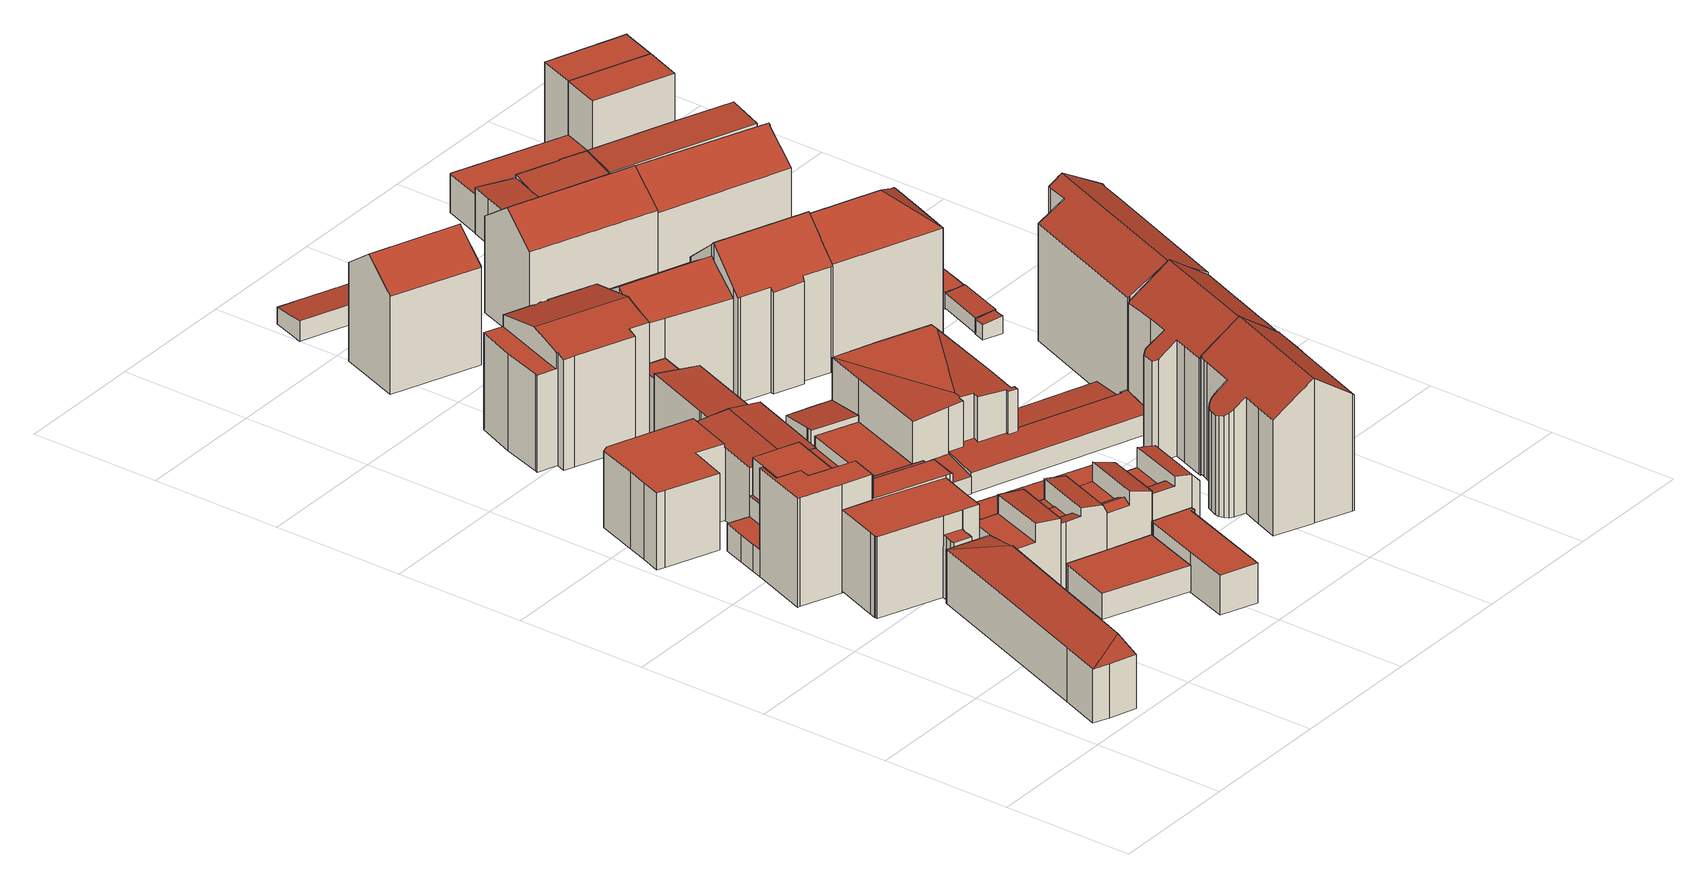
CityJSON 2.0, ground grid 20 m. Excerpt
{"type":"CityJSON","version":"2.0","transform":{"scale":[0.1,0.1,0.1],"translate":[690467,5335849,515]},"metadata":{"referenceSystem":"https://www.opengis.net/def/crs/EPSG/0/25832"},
"CityObjects":{
"building1":{"type":"Building","attributes":{"Gemeindeschluessel":"09162000","HoeheDach":"525.556","HoeheGrund":"516.267","Methode":"2000","NiedrigsteTraufeDesGebaeudes":"524.567","Geometrietyp2DReferenz":"3000","function":"31001_9998","roofType":"1000","measuredHeight":9.29,"storeysAboveGround":3},"geometry":[{"type":"MultiSurface","lod":"2","boundaries":[[[0,1,2,3,4]],[[5,6,7,8]],[[9,10,11,12]],[[13,14,15,10,9]],[[16,17,14,13]],[[18,19,20,21]],[[18,22,23,15,14,3,2,19]],[[11,10,15,23]],[[20,19,2,1]],[[22,18,21,24]],[[0,4,6,5]],[[14,17,7,6,4,3]],[[24,21,20,1,0,5,8,16,13,9,12]],[[24,12,11,23,22]],[[8,7,17,16]]],"semantics":{"surfaces":[{"type":"WallSurface"},{"type":"RoofSurface"},{"type":"GroundSurface"}],"values":[0,0,0,0,0,0,1,1,0,0,0,1,2,0,0]}}]},
"building2":{"type":"Building","attributes":{"Gemeindeschluessel":"09162000","HoeheDach":"528.103","HoeheGrund":"515.591","Methode":"2000","NiedrigsteTraufeDesGebaeudes":"525.190","Geometrietyp2DReferenz":"3000","function":"31001_9998","roofType":"1000","measuredHeight":12.51},"geometry":[{"type":"MultiSurface","lod":"2","boundaries":[[[25,26,27,28]],[[29,30,31,32]],[[33,34,25,28,35,36,37,38,39,40,41,29,32,42,43,44,45,46]],[[40,47,48,41]],[[36,49,50,37]],[[44,51,52,45]],[[34,33,53,54,55,56]],[[55,54,57,58]],[[43,42,59,60]],[[41,48,30,29]],[[40,39,61,47]],[[32,31,59,42]],[[38,37,50,58,57,62]],[[35,63,49,36]],[[43,60,51,44]],[[45,52,64,46]],[[34,56,26,25]],[[28,27,63,35]],[[27,26,56,55,58,50,49,63]],[[61,62,57,54,53,64,52,51,60,59,31,30,48,47]],[[39,38,62,61]],[[33,46,64,53]]],"semantics":{"surfaces":[{"type":"WallSurface"},{"type":"GroundSurface"},{"type":"RoofSurface"}],"values":[0,0,1,0,0,0,0,0,0,0,0,0,0,0,0,0,0,0,2,2,0,0]}}]},
"building3":{"type":"Building","attributes":{"Gemeindeschluessel":"09162000","HoeheDach":"531.980","HoeheGrund":"515.285","Methode":"2000","NiedrigsteTraufeDesGebaeudes":"519.500","Geometrietyp2DReferenz":"3000","function":"31001_1000","roofType":"1000","measuredHeight":16.7,"storeysAboveGround":5},"geometry":[{"type":"MultiSurface","lod":"2","boundaries":[[[65,66,67,68]],[[69,70,71,72]],[[73,74,75,76,71,70]],[[77,78,79,80,81,82,83,84,85,86,69,72,87,88,89,90,91,92,93,94,95,96,65,68,97,98,99]],[[86,100,101,70,69]],[[94,102,103,95]],[[104,105,106,107]],[[68,67,108,97]],[[73,109,110,74]],[[94,93,111,112,113,114,115,102]],[[116,117,118,119]],[[120,121,122,123,101,100,124,125,126,118,117]],[[73,70,101,123,127,128,129,109]],[[129,130,110,109]],[[77,99,131,132,133,134]],[[135,136,133,132]],[[90,89,110,130,137]],[[97,108,138,98]],[[127,139,140,141,106,105,137,128]],[[129,128,137,130]],[[72,71,76,87]],[[79,78,142,143,144,145]],[[91,90,137,105,104,146]],[[79,145,147,80]],[[148,149,113,112]],[[150,151,147,145,144,116,119]],[[92,152,111,93]],[[81,151,150,82]],[[83,82,150,119,118,126]],[[153,134,133,136,114,113,149]],[[115,114,136,135]],[[132,131,138,108,67,66,154,103,102,115,135]],[[87,76,75,88]],[[127,123,122,139]],[[80,147,151,81]],[[91,146,152,92]],[[77,134,153,142,78]],[[95,103,154,96]],[[143,142,148,112,111,152,146,104,107]],[[142,153,149,148]],[[83,126,125,84]],[[139,122,121,140]],[[89,88,75,74,110]],[[98,138,131,99]],[[96,154,66,65]],[[85,124,100,86]],[[143,107,106,141,120,117,116,144]],[[84,125,124,85]],[[140,121,120,141]]],"semantics":{"surfaces":[{"type":"WallSurface"},{"type":"RoofSurface"},{"type":"GroundSurface"}],"values":[0,0,1,2,0,0,0,0,0,0,0,1,0,1,0,0,0,0,1,0,0,0,0,0,0,1,0,0,0,1,0,1,0,0,0,0,0,0,1,0,0,0,0,0,0,0,0,0,0]}}]},
"building4":{"type":"Building","attributes":{"Gemeindeschluessel":"09162000","HoeheDach":"527.640","HoeheGrund":"515.642","Methode":"2000","NiedrigsteTraufeDesGebaeudes":"524.670","Geometrietyp2DReferenz":"3000","function":"31001_1000","roofType":"1000","measuredHeight":12,"storeysAboveGround":3},"geometry":[{"type":"MultiSurface","lod":"2","boundaries":[[[155,156,157,158,159,160]],[[161,162,159,158]],[[163,164,165,162,161,166]],[[167,168,169,170,166,161,158,157,171,172]],[[173,170,169,46]],[[155,160,165,164]],[[163,166,170,173]],[[157,156,174,171]],[[44,167,172,175]],[[167,44,45,168]],[[46,169,168,45]],[[175,172,171,174]],[[165,160,159,162]],[[163,173,46,45,44,175,174,156,155,164]]],"semantics":{"surfaces":[{"type":"WallSurface"},{"type":"RoofSurface"},{"type":"GroundSurface"}],"values":[0,0,0,1,0,0,0,0,0,0,0,0,1,2]}}]},
"building5":{"type":"Building","attributes":{"Gemeindeschluessel":"09162000","HoeheDach":"527.640","HoeheGrund":"515.820","Methode":"2000","NiedrigsteTraufeDesGebaeudes":"523.896","Geometrietyp2DReferenz":"3000","function":"31001_9998","roofType":"1000","measuredHeight":11.82,"storeysAboveGround":4},"geometry":[{"type":"MultiSurface","lod":"2","boundaries":[[[176,177,178,179,180]],[[181,182,183,184,185,186,187,188,189,190]],[[191,192,193,194]],[[195,188,187,196]],[[197,198,180,179]],[[199,182,181,200]],[[201,202,203,204]],[[205,206,207,208]],[[209,190,189,210]],[[207,206,211,180,198,212,213]],[[178,177,214,215]],[[216,217,194,193]],[[210,189,188,195]],[[218,219,220,212,198]],[[216,193,192,197,179,178,215]],[[204,203,221,222]],[[223,183,182,199]],[[202,213,212,220,224,225,226,221,203]],[[176,180,211,227]],[[225,185,184,226]],[[217,216,215,214]],[[228,224,220,219]],[[201,208,207,213,202]],[[223,222,221,226,184,183]],[[227,211,206,205]],[[196,187,186,229]],[[191,218,198,197,192]],[[217,214,177,176,227,205,208,201,204,222,223,199,200,209,210,195,196,229,228,219,218,191,194]],[[200,181,190,209]],[[228,229,186,185,225,224]]],"semantics":{"surfaces":[{"type":"WallSurface"},{"type":"RoofSurface"},{"type":"GroundSurface"}],"values":[0,1,0,0,0,0,0,0,0,1,0,0,0,0,1,0,0,1,0,0,0,0,0,0,0,0,0,2,0,0]}}]},
"building6":{"type":"Building","attributes":{"Gemeindeschluessel":"09162000","HoeheDach":"519.850","HoeheGrund":"515.850","Methode":"2000","NiedrigsteTraufeDesGebaeudes":"519.850","Geometrietyp2DReferenz":"3000","function":"31001_1000","roofType":"1000","measuredHeight":4,"storeysAboveGround":1},"geometry":[{"type":"MultiSurface","lod":"2","boundaries":[[[230,231,232,233]],[[234,235,236,237]],[[238,239,240,241]],[[233,232,242,243]],[[243,242,244,245]],[[238,246,234,237,230,233,243,245,239]],[[238,241,247,246]],[[246,247,235,234]],[[245,244,240,239]],[[235,247,241,240,244,242,232,231,236]],[[237,236,231,230]]],"semantics":{"surfaces":[{"type":"WallSurface"},{"type":"GroundSurface"},{"type":"RoofSurface"}],"values":[0,0,0,0,0,1,0,0,0,2,0]}}]},
"building7":{"type":"Building","attributes":{"Gemeindeschluessel":"09162000","HoeheDach":"527.580","HoeheGrund":"515.631","Methode":"2000","NiedrigsteTraufeDesGebaeudes":"524.490","Geometrietyp2DReferenz":"3000","function":"31001_1000","roofType":"2100","measuredHeight":11.95,"storeysAboveGround":3},"geometry":[{"type":"MultiSurface","lod":"2","boundaries":[[[248,249,250,251,252,253,254,255,256]],[[255,254,257,258,259]],[[256,255,259,164]],[[260,261,251,250]],[[262,263,264,265]],[[266,267,268,261,260,269,270,271,272]],[[265,258,257,262]],[[257,254,253,273,274,267,266,275,263,262]],[[250,249,248,256,164,276,277,271,270,269,260]],[[278,264,263,275]],[[252,268,267,274,273,253]],[[251,261,268,252]],[[275,266,272,278]],[[259,258,265,264,278,272,271,277,276,164]]],"semantics":{"surfaces":[{"type":"WallSurface"},{"type":"RoofSurface"},{"type":"GroundSurface"}],"values":[0,1,0,0,1,0,0,0,2,0,1,1,1,0]}}]},
"building8":{"type":"Building","attributes":{"Gemeindeschluessel":"09162000","HoeheDach":"521.867","HoeheGrund":"515.780","Methode":"1000","NiedrigsteTraufeDesGebaeudes":"521.867","Geometrietyp2DReferenz":"3000","function":"31001_9998","roofType":"1000","measuredHeight":6.09,"storeysAboveGround":2},"geometry":[{"type":"MultiSurface","lod":"2","boundaries":[[[279,280,281,282]],[[283,284,285,286]],[[287,288,289,290]],[[291,292,287,290,283,286,293,294,279,282]],[[293,295,296,294]],[[291,297,298,292]],[[292,298,288,287]],[[281,280,296,295,285,284,289,288,298,297]],[[286,285,295,293]],[[294,296,280,279]],[[282,281,297,291]],[[290,289,284,283]]],"semantics":{"surfaces":[{"type":"WallSurface"},{"type":"GroundSurface"},{"type":"RoofSurface"}],"values":[0,0,0,1,0,0,0,2,0,0,0,0]}}]},
"building9":{"type":"Building","attributes":{"Gemeindeschluessel":"09162000","HoeheDach":"527.730","HoeheGrund":"515.631","Methode":"2000","NiedrigsteTraufeDesGebaeudes":"524.660","Geometrietyp2DReferenz":"3000","function":"31001_1000","roofType":"2100","measuredHeight":12.1,"storeysAboveGround":3},"geometry":[{"type":"MultiSurface","lod":"2","boundaries":[[[299,300,301,302]],[[303,304,305,306]],[[307,308,309,310,311,312,313]],[[314,309,308,315]],[[316,302,301,306,305,260,317,318,250]],[[306,301,300,303]],[[319,320,307,313,321,316,250]],[[321,299,302,316]],[[315,320,319,250,318,317,260,322,314]],[[313,312,311,310,304,303,300,299,321]],[[304,310,309,314,322,260,305]],[[315,308,307,320]]],"semantics":{"surfaces":[{"type":"RoofSurface"},{"type":"WallSurface"},{"type":"GroundSurface"}],"values":[0,0,0,1,1,1,1,0,2,1,1,1]}}]},
"building10":{"type":"Building","attributes":{"Gemeindeschluessel":"09162000","HoeheDach":"519.530","HoeheGrund":"516.030","Methode":"1000","NiedrigsteTraufeDesGebaeudes":"518.655","Geometrietyp2DReferenz":"3000","function":"31001_2463","roofType":"9999","measuredHeight":3.5,"storeysAboveGround":1},"geometry":[{"type":"MultiSurface","lod":"2","boundaries":[[[323,324,325,326]],[[327,328,329,330]],[[330,329,331,332]],[[325,324,333,334,331,329,328,335,336,337,338]],[[332,331,334,339]],[[326,325,338,340]],[[341,336,335,342]],[[340,338,337,343]],[[340,343,341,342,327,330,332,339,344,323,326]],[[342,335,328,327]],[[344,333,324,323]],[[339,334,333,344]],[[343,337,336,341]]],"semantics":{"surfaces":[{"type":"WallSurface"},{"type":"RoofSurface"},{"type":"GroundSurface"}],"values":[0,0,0,1,0,0,0,0,2,0,0,0,0]}}]},
"building11":{"type":"Building","attributes":{"Gemeindeschluessel":"09162000","HoeheDach":"534.521","HoeheGrund":"515.780","Methode":"2000","NiedrigsteTraufeDesGebaeudes":"530.669","Geometrietyp2DReferenz":"3000","function":"31001_9998","roofType":"3100","measuredHeight":18.74,"storeysAboveGround":5},"geometry":[{"type":"MultiSurface","lod":"2","boundaries":[[[345,346,347,348,349,350]],[[351,352,353,354]],[[355,356,357,358]],[[359,360,361,362]],[[350,349,348,363,364,365,366,367]],[[368,369,356,355]],[[370,371,372,373,374,375]],[[376,364,363,377]],[[353,352,378,379,375,374,346,345,380,381]],[[362,361,382,383]],[[354,353,381,384]],[[385,386,380,345,350,367,387]],[[388,379,378,389]],[[390,391,392,393]],[[394,395,369,368]],[[396,348,347,395,394]],[[374,373,392,391,382,361,360,397,398,399,357,356,369,395,347,346]],[[387,367,366,400]],[[390,393,372,371,370,388,389,351,354,384,386,385,387,400,401,376,377,396,394,368,355,358,402,403,404,359,362,383]],[[404,397,360,359]],[[400,366,365,401]],[[370,375,379,388]],[[393,392,373,372]],[[384,381,380,386]],[[377,363,348,396]],[[402,399,398,403]],[[358,357,399,402]],[[389,378,352,351]],[[401,365,364,376]],[[403,398,397,404]],[[383,382,391,390]]],"semantics":{"surfaces":[{"type":"WallSurface"},{"type":"RoofSurface"},{"type":"GroundSurface"}],"values":[0,0,0,0,1,0,0,0,1,0,0,0,0,0,0,0,1,0,2,0,0,0,0,0,0,0,0,0,0,0,0]}}]},
"building12":{"type":"Building","attributes":{"Gemeindeschluessel":"09162000","HoeheDach":"525.858","HoeheGrund":"515.770","Methode":"1000","NiedrigsteTraufeDesGebaeudes":"525.030","Geometrietyp2DReferenz":"3000","function":"31001_2000","roofType":"1000","measuredHeight":10.09,"storeysAboveGround":3},"geometry":[{"type":"MultiSurface","lod":"2","boundaries":[[[405,406,407,408]],[[409,410,411,412]],[[219,413,410,409]],[[218,414,413,219]],[[415,416,406,405]],[[408,407,414,218]],[[219,409,412,415,405,408,218]],[[412,411,416,415]],[[414,407,406,416,411,410,413]]],"semantics":{"surfaces":[{"type":"WallSurface"},{"type":"GroundSurface"},{"type":"RoofSurface"}],"values":[0,0,0,0,0,0,1,0,2]}}]},
"building13":{"type":"Building","attributes":{"Gemeindeschluessel":"09162000","HoeheDach":"527.610","HoeheGrund":"515.632","Methode":"2000","NiedrigsteTraufeDesGebaeudes":"524.540","Geometrietyp2DReferenz":"3000","function":"31001_1000","roofType":"2100","measuredHeight":11.98,"storeysAboveGround":3},"geometry":[{"type":"MultiSurface","lod":"2","boundaries":[[[417,418,419,420,421,422,423]],[[424,425,426,427,428]],[[429,426,425,430]],[[423,422,431,432]],[[433,434,432,431,314,435,315]],[[436,437,428,419,418,433,315]],[[418,417,434,433]],[[428,427,421,420,419]],[[430,438,437,436,315,435,314,439,440,429]],[[438,424,428,437]],[[432,434,417,423]],[[430,425,424,438]],[[422,421,427,426,429,440,439,314,431]]],"semantics":{"surfaces":[{"type":"WallSurface"},{"type":"RoofSurface"},{"type":"GroundSurface"}],"values":[0,1,0,1,0,0,1,1,2,0,0,0,0]}}]},
"building14":{"type":"Building","attributes":{"Gemeindeschluessel":"09162000","HoeheDach":"518.843","HoeheGrund":"515.543","Methode":"1000","NiedrigsteTraufeDesGebaeudes":"518.843","Geometrietyp2DReferenz":"3000","function":"31001_2463","roofType":"1000","measuredHeight":3.3},"geometry":[{"type":"MultiSurface","lod":"2","boundaries":[[[441,442,443,444]],[[445,446,447,448]],[[447,446,449,450,451,452,453,443,442]],[[454,450,449,455]],[[456,453,452,457]],[[454,458,457,452,451,450]],[[448,447,442,441]],[[458,454,455,445,448,441,444,456,457]],[[455,449,446,445]],[[444,443,453,456]]],"semantics":{"surfaces":[{"type":"WallSurface"},{"type":"RoofSurface"},{"type":"GroundSurface"}],"values":[0,0,1,0,0,0,0,2,0,0]}}]},
"building15":{"type":"Building","attributes":{"Gemeindeschluessel":"09162000","HoeheDach":"519.690","HoeheGrund":"515.970","Methode":"2000","NiedrigsteTraufeDesGebaeudes":"519.690","Geometrietyp2DReferenz":"3000","function":"31001_2000","roofType":"1000","measuredHeight":3.72,"storeysAboveGround":1},"geometry":[{"type":"MultiSurface","lod":"2","boundaries":[[[327,459,460,461]],[[462,330,463,464,459,327]],[[460,465,466,461]],[[459,464,463,467,468,465,460]],[[469,468,467,470]],[[470,467,463,330]],[[466,465,468,469]],[[330,462,327,461,466,469,470]]],"semantics":{"surfaces":[{"type":"WallSurface"},{"type":"RoofSurface"},{"type":"GroundSurface"}],"values":[0,0,0,1,0,0,0,2]}}]},
"building16":{"type":"Building","attributes":{"Gemeindeschluessel":"09162000","HoeheDach":"525.177","HoeheGrund":"516.060","Methode":"1000","NiedrigsteTraufeDesGebaeudes":"525.177","Geometrietyp2DReferenz":"3000","function":"31001_2000","roofType":"1000","measuredHeight":9.12},"geometry":[{"type":"MultiSurface","lod":"2","boundaries":[[[471,472,473,474]],[[474,473,475,476]],[[474,476,477,478,479,471]],[[472,471,479,480]],[[473,472,480,481,482,475]],[[476,475,482,477]],[[482,481,480,479,478,477]]],"semantics":{"surfaces":[{"type":"WallSurface"},{"type":"GroundSurface"},{"type":"RoofSurface"}],"values":[0,0,1,0,2,0,0]}}]},
"building17":{"type":"Building","attributes":{"Gemeindeschluessel":"09162000","HoeheDach":"520.674","HoeheGrund":"515.900","Methode":"2000","NiedrigsteTraufeDesGebaeudes":"519.820","Geometrietyp2DReferenz":"3000","function":"31001_2000","roofType":"1000","measuredHeight":4.77,"storeysAboveGround":1},"geometry":[{"type":"MultiSurface","lod":"2","boundaries":[[[483,484,485,486]],[[486,485,487,488]],[[489,490,491,492,493,494]],[[495,489,494,496,497,498]],[[490,489,495,498,483,486,488,499,491]],[[500,492,491,499,488,487]],[[498,497,484,483]],[[496,494,493,492,500,487,485,484,497]]],"semantics":{"surfaces":[{"type":"WallSurface"},{"type":"GroundSurface"},{"type":"RoofSurface"}],"values":[0,0,0,0,1,0,0,2]}}]},
"building18":{"type":"Building","attributes":{"Gemeindeschluessel":"09162000","HoeheDach":"534.660","HoeheGrund":"515.730","Methode":"2000","NiedrigsteTraufeDesGebaeudes":"530.027","Geometrietyp2DReferenz":"3000","function":"31001_1000","roofType":"3100","measuredHeight":18.93,"storeysAboveGround":5},"geometry":[{"type":"MultiSurface","lod":"2","boundaries":[[[501,502,503,504]],[[505,506,507,508]],[[509,510,506,505]],[[511,512,510,509]],[[513,514,504,503,515,516]],[[517,518,519,520]],[[519,521,502,501,522,520]],[[507,523,518,517,524,508]],[[506,510,512,525,523,507]],[[526,511,509,505,508,524,517,520,522,501,504,514,513,527]],[[512,511,526,527,528,525]],[[513,516,528,527]],[[525,528,516,515,503,502,521,519,518,523]]],"semantics":{"surfaces":[{"type":"WallSurface"},{"type":"RoofSurface"},{"type":"GroundSurface"}],"values":[0,0,0,0,0,0,0,0,1,2,0,0,1]}}]},
"building19":{"type":"Building","attributes":{"Gemeindeschluessel":"09162000","HoeheDach":"534.790","HoeheGrund":"515.720","Methode":"2000","NiedrigsteTraufeDesGebaeudes":"531.100","Geometrietyp2DReferenz":"3000","function":"31001_9998","roofType":"3100","measuredHeight":19.07,"storeysAboveGround":5},"geometry":[{"type":"MultiSurface","lod":"2","boundaries":[[[529,530,531,532,533]],[[534,535,536,537,538,539]],[[539,538,540,541]],[[538,537,536,542,543,529,533,544,540]],[[545,533,532,546]],[[547,531,530,548]],[[548,549,550,535,534,539,541,551,545,546,547]],[[542,536,535,550,549,543]],[[546,532,531,547]],[[543,549,548,530,529]],[[544,533,545,551]],[[541,540,544,551]]],"semantics":{"surfaces":[{"type":"RoofSurface"},{"type":"WallSurface"},{"type":"GroundSurface"}],"values":[0,1,1,0,1,1,2,1,1,1,1,1]}}]},
"building20":{"type":"Building","attributes":{"Gemeindeschluessel":"09162000","HoeheDach":"526.950","HoeheGrund":"515.940","Methode":"2000","NiedrigsteTraufeDesGebaeudes":"526.252","Geometrietyp2DReferenz":"3000","function":"31001_9998","roofType":"3200","measuredHeight":11.01,"storeysAboveGround":3},"geometry":[{"type":"MultiSurface","lod":"2","boundaries":[[[552,553,554,555]],[[556,557,558,559]],[[560,561,562,489]],[[563,564,558,557,565]],[[566,567,568,569]],[[570,571,572,573]],[[574,575,571,570]],[[555,554,576,577]],[[491,565,557,556]],[[562,565,491,489]],[[578,579,580,581]],[[578,582,583,584,585,579]],[[569,568,586,587]],[[577,576,561,560]],[[573,572,584,583]],[[574,588,559,558,564,575]],[[589,587,586,590,591,592]],[[580,567,566,581]],[[592,591,553,552]],[[554,553,591,590,563,565,562,561,576]],[[586,568,567,580,579,585,584,572,571,575,564,563,590]],[[588,574,570,573,583,582,578,581,566,569,587,589,592,552,555,577,560,489,491,556,559]]],"semantics":{"surfaces":[{"type":"WallSurface"},{"type":"RoofSurface"},{"type":"GroundSurface"}],"values":[0,0,0,1,0,0,0,0,0,0,0,0,0,0,0,0,0,0,0,1,1,2]}}]},
"building21":{"type":"Building","attributes":{"Gemeindeschluessel":"09162000","HoeheDach":"520.057","HoeheGrund":"516.140","Methode":"1000","NiedrigsteTraufeDesGebaeudes":"519.167","Geometrietyp2DReferenz":"3000","function":"31001_2000","roofType":"1000","measuredHeight":3.92},"geometry":[{"type":"MultiSurface","lod":"2","boundaries":[[[593,594,595,596]],[[597,598,599,600]],[[601,602,603,604]],[[605,606,598,597]],[[607,608,609,610]],[[604,603,608,607]],[[610,609,606,605]],[[598,606,609,608,603,602,611,612,595,594,613,614,615,616,599]],[[617,616,615,618]],[[619,611,602,601]],[[620,614,613,621]],[[600,617,618,620,621,593,596,622,619,601,604,607,610,605,597]],[[622,612,611,619]],[[618,615,614,620]],[[596,595,612,622]],[[600,599,616,617]],[[621,613,594,593]]],"semantics":{"surfaces":[{"type":"WallSurface"},{"type":"RoofSurface"},{"type":"GroundSurface"}],"values":[0,0,0,0,0,0,0,1,0,0,0,2,0,0,0,0,0]}}]},
"building22":{"type":"Building","attributes":{"Gemeindeschluessel":"09162000","HoeheDach":"518.939","HoeheGrund":"515.800","Methode":"1000","NiedrigsteTraufeDesGebaeudes":"518.416","Geometrietyp2DReferenz":"3000","function":"31001_2000","roofType":"1000","measuredHeight":3.14},"geometry":[{"type":"MultiSurface","lod":"2","boundaries":[[[623,624,625,626]],[[627,628,629,630,625,624,631,632]],[[632,633,634,627]],[[627,634,635,628]],[[631,636,633,632]],[[635,634,633,636,623,626,637,638]],[[638,637,626,625,630,629]],[[624,623,636,631]],[[628,635,638,629]]],"semantics":{"surfaces":[{"type":"WallSurface"},{"type":"GroundSurface"},{"type":"RoofSurface"}],"values":[0,1,0,0,0,2,0,0,0]}}]},
"building23":{"type":"Building","attributes":{"Gemeindeschluessel":"09162000","HoeheDach":"538.350","HoeheGrund":"516.090","Methode":"2000","NiedrigsteTraufeDesGebaeudes":"531.329","Geometrietyp2DReferenz":"3000","function":"31001_1000","roofType":"3100","measuredHeight":22.26,"storeysAboveGround":7},"geometry":[{"type":"MultiSurface","lod":"2","boundaries":[[[639,640,641,642]],[[643,644,645,646]],[[646,645,647,648]],[[649,650,651,652,653,654]],[[648,655,656,657,658,659,660,661,650,649,654,662,663,664,665,666,667,639,642,668,669,670,671,672,673,674,675,676,677,643,646]],[[654,653,678,662]],[[666,679,680,667]],[[681,682,676,675,674,683]],[[642,641,684,668]],[[659,658,685,686,687,660]],[[672,688,689,673]],[[665,690,679,666]],[[671,691,688,672]],[[661,692,651,650]],[[677,693,644,643]],[[673,689,683,674]],[[648,647,694,655]],[[656,695,696,657]],[[670,697,691,671]],[[660,687,692,661]],[[698,697,670,669,668,684]],[[662,678,699,663]],[[664,700,690,665]],[[657,696,685,658]],[[676,682,693,677]],[[699,678,653,652,651,692,687,686,681,683,689,688,691,697,698,684,641,640,680,679,690,700]],[[685,696,695,694,647,645,644,693,682,681,686]],[[663,699,700,664]],[[667,680,640,639]],[[655,694,695,656]]],"semantics":{"surfaces":[{"type":"WallSurface"},{"type":"GroundSurface"},{"type":"RoofSurface"}],"values":[0,0,0,0,1,0,0,0,0,0,0,0,0,0,0,0,0,0,0,0,0,0,0,0,0,2,2,0,0,0]}}]},
"building24":{"type":"Building","attributes":{"Gemeindeschluessel":"09162000","HoeheDach":"519.226","HoeheGrund":"516.070","Methode":"2000","NiedrigsteTraufeDesGebaeudes":"518.742","Geometrietyp2DReferenz":"3000","function":"31001_2000","roofType":"1000","measuredHeight":3.16},"geometry":[{"type":"MultiSurface","lod":"2","boundaries":[[[701,702,703,607,604,601,704]],[[701,705,706,702]],[[707,708,709,710,711,706,705]],[[601,708,707,704]],[[703,711,710,607]],[[704,707,705,701]],[[604,709,708,601]],[[702,706,711,703]],[[607,710,709,604]]],"semantics":{"surfaces":[{"type":"GroundSurface"},{"type":"WallSurface"},{"type":"RoofSurface"}],"values":[0,1,2,1,1,1,1,1,1]}}]},
"building25":{"type":"Building","attributes":{"Gemeindeschluessel":"09162000","HoeheDach":"537.180","HoeheGrund":"515.734","Methode":"2000","NiedrigsteTraufeDesGebaeudes":"531.341","Geometrietyp2DReferenz":"3000","function":"31001_1000","roofType":"3100","measuredHeight":21.45,"storeysAboveGround":5},"geometry":[{"type":"MultiSurface","lod":"2","boundaries":[[[712,713,714,715]],[[716,717,718,719]],[[720,721,722,723,724]],[[724,723,725,726,718,717,727,728,729,730,731]],[[732,729,728,733]],[[723,722,734,735,714,713,736,737,738,725]],[[549,725,738,548]],[[739,720,724,731]],[[733,728,727,740]],[[547,737,736,741]],[[741,736,713,712]],[[535,726,725,549]],[[742,730,729,732]],[[739,731,730,742]],[[720,739,742,732,733,740,716,719,535,549,548,547,741,712,715,743,744,721]],[[743,735,734,744]],[[548,738,737,547]],[[740,727,717,716]],[[535,719,718,726]],[[715,714,735,743]],[[744,734,722,721]]],"semantics":{"surfaces":[{"type":"WallSurface"},{"type":"RoofSurface"},{"type":"GroundSurface"}],"values":[0,0,0,1,0,1,0,0,0,0,0,0,0,0,2,0,0,0,0,0,0]}}]},
"building26":{"type":"Building","attributes":{"Gemeindeschluessel":"09162000","HoeheDach":"537.960","HoeheGrund":"515.800","Methode":"2000","NiedrigsteTraufeDesGebaeudes":"531.147","Geometrietyp2DReferenz":"3000","function":"31001_9998","roofType":"3100","measuredHeight":22.16,"storeysAboveGround":4},"geometry":[{"type":"MultiSurface","lod":"2","boundaries":[[[745,746,747,748]],[[749,750,751,752]],[[753,754,755,756]],[[757,758,759,760,753,756,761,762,763,764,765,745,748,766,749,752,767,768,769,770,771,772,773,774,775,776,777,778,779,780,781,782,783]],[[760,784,754,753]],[[759,785,784,760]],[[770,786,787,771]],[[758,788,785,759]],[[752,751,789,767]],[[779,790,791,780]],[[774,792,793,775]],[[757,794,788,758]],[[756,755,795,761]],[[796,792,774,773,772,797]],[[783,798,794,757]],[[747,799,750,749,766,748]],[[769,800,786,770]],[[765,764,801,802,746,745]],[[803,790,779,778,777,804]],[[762,805,806,763]],[[763,806,801,764]],[[780,791,807,781]],[[771,787,797,772]],[[801,806,805,795,755,754,784,785,788,794,798,808,802]],[[768,767,789,809,800,769]],[[800,809,789,751,750,799,747,746,802,808,807,791,790,803,804,810,793,792,796,797,787,786]],[[793,810,804,777,776,775]],[[808,798,783,782,781,807]],[[761,795,805,762]]],"semantics":{"surfaces":[{"type":"WallSurface"},{"type":"GroundSurface"},{"type":"RoofSurface"}],"values":[0,0,0,1,0,0,0,0,0,0,0,0,0,0,0,0,0,0,0,0,0,0,0,2,0,2,0,0,0]}}]},
"building27":{"type":"Building","attributes":{"Gemeindeschluessel":"09162000","HoeheDach":"534.588","HoeheGrund":"515.689","Methode":"1000","NiedrigsteTraufeDesGebaeudes":"530.474","Geometrietyp2DReferenz":"3000","function":"31001_9998","roofType":"3100","measuredHeight":18.9,"storeysAboveGround":5},"geometry":[{"type":"MultiSurface","lod":"2","boundaries":[[[811,812,813,814]],[[812,815,816,813]],[[817,811,814,818]],[[819,816,815,820]],[[818,814,813,816,819]],[[819,820,817,818]],[[820,815,812,811,817]]],"semantics":{"surfaces":[{"type":"RoofSurface"},{"type":"WallSurface"},{"type":"GroundSurface"}],"values":[0,0,1,1,1,2,1]}}]},
"building28":{"type":"Building","attributes":{"Gemeindeschluessel":"09162000","HoeheDach":"518.964","HoeheGrund":"515.789","Methode":"2000","NiedrigsteTraufeDesGebaeudes":"518.964","Geometrietyp2DReferenz":"3000","function":"51009_1610","roofType":"1000","measuredHeight":3.17},"geometry":[{"type":"MultiSurface","lod":"2","boundaries":[[[821,822,823,824]],[[825,826,822,821]],[[821,824,827,825]],[[827,828,826,825]],[[826,828,823,822]],[[824,823,828,827]]],"semantics":{"surfaces":[{"type":"WallSurface"},{"type":"GroundSurface"},{"type":"RoofSurface"}],"values":[0,0,1,0,2,0]}}]},
"building29":{"type":"Building","attributes":{"Gemeindeschluessel":"09162000","HoeheDach":"536.928","HoeheGrund":"515.764","Methode":"1000","NiedrigsteTraufeDesGebaeudes":"532.165","Geometrietyp2DReferenz":"3000","function":"31001_1000","roofType":"3200","measuredHeight":21.16,"storeysAboveGround":5},"geometry":[{"type":"MultiSurface","lod":"2","boundaries":[[[829,830,831,832]],[[831,830,833,834,835]],[[836,837,838,839,840,841]],[[842,843,829,832,841,840,839,844]],[[843,842,844,845,834,833]],[[843,833,830,829]],[[831,835,837,836]],[[839,838,845,844]],[[832,831,836,841]],[[835,834,845,838,837]]],"semantics":{"surfaces":[{"type":"WallSurface"},{"type":"RoofSurface"},{"type":"GroundSurface"}],"values":[0,1,0,2,0,0,1,0,0,1]}}]},
"building30":{"type":"Building","attributes":{"Gemeindeschluessel":"09162000","HoeheDach":"537.732","HoeheGrund":"515.990","Methode":"2000","NiedrigsteTraufeDesGebaeudes":"534.030","Geometrietyp2DReferenz":"3000","function":"31001_9998","roofType":"3100","measuredHeight":21.74,"storeysAboveGround":6},"geometry":[{"type":"MultiSurface","lod":"2","boundaries":[[[846,847,848,849]],[[850,851,852,853]],[[850,853,854,855,856,857,858,846,849,859,860,861,862,863,864,865,866,867]],[[849,848,868,859]],[[861,869,870,862]],[[858,871,847,846]],[[867,872,851,850]],[[864,873,874,865]],[[859,868,875,860]],[[862,870,876,863]],[[853,852,877,854]],[[878,877,852,851,872,879,880]],[[879,872,867,866,865,874]],[[856,855,878,880,881,857]],[[863,876,873,864]],[[860,875,869,861]],[[847,871,881,880,879,874,873,876,870,869,875,868,848]],[[854,877,878,855]],[[857,881,871,858]]],"semantics":{"surfaces":[{"type":"WallSurface"},{"type":"GroundSurface"},{"type":"RoofSurface"}],"values":[0,0,1,0,0,0,0,0,0,0,0,2,0,0,0,0,2,0,0]}}]},
"building31":{"type":"Building","attributes":{"Gemeindeschluessel":"09162000","HoeheDach":"518.584","HoeheGrund":"515.923","Methode":"1000","NiedrigsteTraufeDesGebaeudes":"518.245","Geometrietyp2DReferenz":"3000","function":"51009_1610","roofType":"1000","measuredHeight":2.66},"geometry":[{"type":"MultiSurface","lod":"2","boundaries":[[[882,883,884,885]],[[885,886,887,882]],[[884,888,886,885]],[[883,889,888,884]],[[882,887,889,883]],[[886,888,889,887]]],"semantics":{"surfaces":[{"type":"GroundSurface"},{"type":"WallSurface"},{"type":"RoofSurface"}],"values":[0,1,1,1,1,2]}}]},
"building32":{"type":"Building","attributes":{"Gemeindeschluessel":"09162000","HoeheDach":"518.622","HoeheGrund":"515.980","Methode":"1000","NiedrigsteTraufeDesGebaeudes":"518.260","Geometrietyp2DReferenz":"3000","function":"31001_2000","roofType":"1000","measuredHeight":2.64},"geometry":[{"type":"MultiSurface","lod":"2","boundaries":[[[890,891,888,892]],[[893,894,895,896]],[[897,898,895,894]],[[888,891,897,894,893]],[[892,888,893,896]],[[890,898,897,891]],[[890,892,896,895,898]]],"semantics":{"surfaces":[{"type":"WallSurface"},{"type":"RoofSurface"},{"type":"GroundSurface"}],"values":[0,0,0,1,0,0,2]}}]},
"building33":{"type":"Building","attributes":{"Gemeindeschluessel":"09162000","HoeheDach":"534.380","HoeheGrund":"515.730","Methode":"2000","NiedrigsteTraufeDesGebaeudes":"530.132","Geometrietyp2DReferenz":"3000","function":"31001_1000","roofType":"3100","measuredHeight":18.65,"storeysAboveGround":5},"geometry":[{"type":"MultiSurface","lod":"2","boundaries":[[[899,900,814,818,901,819]],[[902,903,904,905,819,901,818,906]],[[907,908,909,910,900,899]],[[904,908,907,905]],[[818,814,911,906]],[[903,909,908,904]],[[909,903,902,906,911,910]],[[905,907,899,819]],[[910,911,814,900]]],"semantics":{"surfaces":[{"type":"WallSurface"},{"type":"GroundSurface"},{"type":"RoofSurface"}],"values":[0,1,2,0,0,0,0,0,2]}}]},
"building34":{"type":"Building","attributes":{"Gemeindeschluessel":"09162000","HoeheDach":"522.796","HoeheGrund":"515.740","Methode":"2000","NiedrigsteTraufeDesGebaeudes":"522.056","Geometrietyp2DReferenz":"3000","function":"31001_2000","roofType":"1000","measuredHeight":7.06,"storeysAboveGround":2},"geometry":[{"type":"MultiSurface","lod":"2","boundaries":[[[912,913,914,915]],[[916,917,918,919]],[[920,921,922,923,924,925,926]],[[927,928,929,930]],[[923,922,931,932]],[[933,918,917,934,935,936,920,926,929,928,937]],[[938,934,917,916]],[[932,931,913,912]],[[939,937,928,927]],[[915,940,938,916,919,941,939,927,930,925,924,923,932,912]],[[936,935,942]],[[940,915,914,942,935,934,938]],[[919,918,933,941]],[[914,913,931,922,921,936,942]],[[936,921,920]],[[941,933,937,939]],[[930,929,926,925]]],"semantics":{"surfaces":[{"type":"WallSurface"},{"type":"RoofSurface"},{"type":"GroundSurface"}],"values":[0,0,0,0,0,1,0,0,0,2,0,0,0,1,0,0,0]}}]},
"building35":{"type":"Building","attributes":{"Gemeindeschluessel":"09162000","HoeheDach":"518.417","HoeheGrund":"515.847","Methode":"2000","NiedrigsteTraufeDesGebaeudes":"518.417","Geometrietyp2DReferenz":"3000","function":"31001_2000","roofType":"1000","measuredHeight":2.57},"geometry":[{"type":"MultiSurface","lod":"2","boundaries":[[[943,944,945,946]],[[829,947,948,949]],[[950,951,952,953]],[[954,955,944,943]],[[953,952,947,829]],[[956,957,951,950]],[[829,949,954,943,946,956,950,953]],[[946,945,957,956]],[[952,951,957,945,944,955,948,947]],[[949,948,955,954]]],"semantics":{"surfaces":[{"type":"WallSurface"},{"type":"GroundSurface"},{"type":"RoofSurface"}],"values":[0,0,0,0,0,0,1,0,2,0]}}]},
"building36":{"type":"Building","attributes":{"Gemeindeschluessel":"09162000","HoeheDach":"521.740","HoeheGrund":"515.809","Methode":"2000","NiedrigsteTraufeDesGebaeudes":"521.740","Geometrietyp2DReferenz":"3000","function":"31001_2000","roofType":"1000","measuredHeight":5.93},"geometry":[{"type":"MultiSurface","lod":"2","boundaries":[[[958,959,960,961,962,963,964,965]],[[966,967,968,969,970,971,972,973]],[[962,969,968,963]],[[963,968,967,964]],[[961,970,969,962]],[[960,971,970,961]],[[964,967,966,965]],[[965,966,973,958]],[[959,972,971,960]],[[958,973,972,959]]],"semantics":{"surfaces":[{"type":"GroundSurface"},{"type":"RoofSurface"},{"type":"WallSurface"}],"values":[0,1,2,2,2,2,2,2,2,2]}}]},
"building37":{"type":"Building","attributes":{"Gemeindeschluessel":"09162000","HoeheDach":"518.126","HoeheGrund":"515.800","Methode":"1000","NiedrigsteTraufeDesGebaeudes":"518.126","Geometrietyp2DReferenz":"3000","function":"31001_2000","roofType":"1000","measuredHeight":2.33},"geometry":[{"type":"MultiSurface","lod":"2","boundaries":[[[974,975,976,977]],[[977,976,978,979]],[[980,974,977,979]],[[979,978,981,980]],[[978,976,975,981]],[[980,981,975,974]]],"semantics":{"surfaces":[{"type":"WallSurface"},{"type":"GroundSurface"},{"type":"RoofSurface"}],"values":[0,0,1,0,2,0]}}]},
"building38":{"type":"Building","attributes":{"Gemeindeschluessel":"09162000","HoeheDach":"522.727","HoeheGrund":"515.798","Methode":"2000","NiedrigsteTraufeDesGebaeudes":"522.271","Geometrietyp2DReferenz":"3000","function":"31001_2000","roofType":"1000","measuredHeight":6.93,"storeysAboveGround":2},"geometry":[{"type":"MultiSurface","lod":"2","boundaries":[[[982,983,913,963]],[[984,985,986,987,913,983]],[[963,913,987,962]],[[988,985,984,989]],[[990,986,985,988]],[[989,984,983,982]],[[982,963,962,990,988,989]],[[962,987,986,990]]],"semantics":{"surfaces":[{"type":"WallSurface"},{"type":"RoofSurface"},{"type":"GroundSurface"}],"values":[0,1,0,0,0,0,2,0]}}]},
"building39":{"type":"Building","attributes":{"Gemeindeschluessel":"09162000","HoeheDach":"530.010","HoeheGrund":"515.809","Methode":"1000","NiedrigsteTraufeDesGebaeudes":"530.010","Geometrietyp2DReferenz":"3000","function":"31001_2000","roofType":"1000","measuredHeight":14.2,"storeysAboveGround":5},"geometry":[{"type":"MultiSurface","lod":"2","boundaries":[[[991,992,961,993]],[[994,991,993,995]],[[990,962,961,992]],[[990,992,991,994]],[[995,993,961,962]],[[990,994,995,962]]],"semantics":{"surfaces":[{"type":"WallSurface"},{"type":"RoofSurface"},{"type":"GroundSurface"}],"values":[0,1,2,0,0,0]}}]},
"building40":{"type":"Building","attributes":{"Gemeindeschluessel":"09162000","HoeheDach":"530.003","HoeheGrund":"515.692","Methode":"1000","NiedrigsteTraufeDesGebaeudes":"530.003","Geometrietyp2DReferenz":"3000","function":"31001_2000","roofType":"1000","measuredHeight":14.31},"geometry":[{"type":"MultiSurface","lod":"2","boundaries":[[[996,997,991,998]],[[999,1000,1001,1002,996,998]],[[1002,1003,997,996]],[[998,991,993,999]],[[993,1004,1001,1000,999]],[[1001,1004,1003,1002]],[[993,991,997,1003,1004]]],"semantics":{"surfaces":[{"type":"WallSurface"},{"type":"GroundSurface"},{"type":"RoofSurface"}],"values":[0,1,0,0,0,0,2]}}]}
},
"vertices":[
[169,363,13],[159,368,13],[159,368,96],[159,367,96],[169,363,96],[196,353,13],[196,353,96],[222,343,96],[222,343,13],[92,5,13],[92,5,96],[52,19,96],[52,19,13],[205,293,13],[205,293,106],[109,48,105],[205,295,13],[205,295,105],[52,90,96],[158,365,96],[158,365,13],[52,90,13],[28,29,96],[29,28,96],[28,29,13],
[199,360,6],[199,360,102],[196,353,102],[196,353,6],[86,438,6],[86,438,131],[111,503,131],[111,503,6],[205,376,6],[202,369,6],[169,363,6],[171,370,6],[175,379,6],[178,387,6],[83,424,6],[83,428,6],[82,428,6],[155,486,6],[259,443,6],[239,391,6],[235,379,6],[230,366,6],[83,428,131],[82,428,131],[171,370,102],[175,379,102],[239,391,131],[235,379,131],[205,376,131],[205,375,131],[205,375,102],[202,369,102],[178,386,131],[178,386,102],[155,486,131],[259,443,131],[83,424,131],[178,387,131],[169,363,102],[230,366,131],
[266,625,3],[266,625,71],[245,570,71],[245,570,3],[80,615,3],[80,615,45],[85,630,45],[85,630,3],[111,603,45],[139,676,45],[107,689,45],[95,657,45],[288,493,3],[285,485,3],[270,445,3],[269,439,3],[265,441,3],[259,443,3],[155,486,3],[111,503,3],[50,527,3],[47,528,3],[95,657,3],[107,689,3],[139,676,3],[143,674,3],[212,648,3],[215,646,3],[215,645,3],[234,637,3],[250,631,3],[252,630,3],[239,554,3],[301,530,3],[293,507,3],[47,528,170],[80,615,170],[234,637,71],[250,631,71],[211,648,77],[211,648,135],[165,527,135],[165,527,77],[239,554,71],[111,603,77],[139,676,77],[215,645,77],[216,645,77],[216,645,119],[233,638,119],[233,638,71],[170,525,134],[170,525,170],[155,485,170],[155,485,134],[102,552,170],[107,568,170],[72,582,170],[84,613,170],[50,527,170],[111,503,170],[155,486,170],[84,613,135],[115,601,135],[115,601,77],[143,674,77],[293,507,71],[292,505,71],[292,505,119],[288,493,119],[197,543,71],[197,543,119],[143,674,135],[301,530,71],[72,582,135],[107,568,135],[102,552,135],[285,485,77],[283,480,77],[283,480,134],[270,445,134],[212,648,77],[269,439,134],[172,529,77],[172,529,119],[259,443,134],[265,441,134],[215,646,77],[285,485,119],[252,630,71],
[310,353,6],[246,376,6],[246,376,97],[272,367,97],[272,367,126],[310,353,121],[242,282,97],[242,282,126],[205,295,6],[279,269,6],[279,269,121],[205,295,97],[239,391,97],[235,379,97],[230,366,97],[222,343,97],[250,387,97],[247,388,97],[222,343,6],[250,387,6],[247,388,6],
[234,637,8],[250,631,8],[250,631,89],[234,637,89],[234,637,119],[18,724,126],[96,693,126],[119,750,126],[160,733,126],[188,805,126],[61,853,126],[51,850,126],[29,790,126],[17,758,126],[6,729,126],[300,761,8],[300,761,89],[251,633,89],[251,633,8],[29,790,8],[51,850,8],[284,767,89],[284,767,119],[96,693,8],[18,724,8],[143,674,8],[143,674,120],[139,676,120],[139,676,8],[215,646,8],[215,646,121],[212,648,122],[212,648,8],[6,729,8],[17,758,8],[215,645,121],[239,785,124],[189,656,124],[252,630,8],[252,630,89],[252,632,89],[252,632,8],[284,767,8],[219,793,8],[219,793,122],[162,733,120],[162,733,8],[119,750,8],[189,804,120],[188,805,120],[160,733,120],[215,645,8],[189,804,8],[61,853,8],
[285,262,9],[285,262,49],[286,264,49],[286,264,9],[381,131,9],[381,131,49],[254,182,49],[254,182,9],[413,218,9],[414,220,9],[414,220,49],[413,218,49],[287,266,49],[287,266,9],[347,244,49],[347,244,9],[412,216,9],[412,216,49],
[310,258,6],[341,246,6],[347,244,6],[347,244,107],[341,246,120],[310,258,126],[310,258,113],[287,266,113],[287,266,6],[317,278,108],[286,289,108],[279,269,113],[378,328,6],[378,328,107],[317,278,96],[332,318,96],[301,329,96],[286,289,96],[341,342,95],[341,342,126],[372,330,120],[372,330,6],[341,342,6],[309,353,6],[309,353,95],[317,278,126],[332,318,126],[332,318,95],[286,289,6],[301,329,6],[301,329,95],
[467,195,8],[467,195,69],[412,44,69],[412,44,8],[414,220,8],[414,220,69],[415,220,69],[415,220,8],[412,216,8],[412,216,69],[413,218,69],[413,218,8],[357,65,8],[381,131,8],[474,199,8],[472,193,8],[474,199,69],[472,193,69],[357,65,69],[381,131,69],
[385,244,112],[390,256,105],[356,268,105],[351,256,112],[390,256,97],[412,316,97],[378,328,97],[356,268,97],[414,220,115],[415,220,115],[446,304,114],[412,316,127],[390,256,127],[385,244,127],[381,232,127],[446,304,6],[415,220,6],[347,244,105],[356,268,6],[351,256,6],[381,232,6],[414,220,6],[381,232,105],[412,316,6],
[309,548,10],[309,548,37],[310,551,37],[310,551,10],[326,599,10],[326,599,45],[372,582,45],[372,582,10],[371,581,45],[371,581,10],[407,512,37],[425,562,45],[309,605,45],[308,604,45],[305,606,45],[287,560,37],[425,562,10],[287,560,10],[308,604,10],[309,605,10],[305,606,10],[407,512,10],
[140,995,182],[158,1044,195],[186,1116,175],[186,1116,157],[158,1044,157],[140,995,157],[241,940,8],[241,940,178],[153,974,178],[153,974,8],[229,1100,8],[229,1100,175],[229,1097,176],[229,1097,8],[251,1089,8],[251,1089,176],[252,1092,175],[252,1092,8],[161,1126,157],[158,1127,157],[133,1068,157],[114,1009,157],[112,1005,157],[226,1101,8],[226,1101,175],[284,966,8],[295,992,8],[299,1003,8],[299,1003,192],[295,992,195],[284,966,188],[158,1127,8],[161,1126,8],[246,954,182],[276,943,182],[142,994,182],[137,980,178],[323,1065,175],[323,1065,8],[137,980,8],[140,995,8],[142,994,8],[112,1005,8],[276,943,8],[246,954,8],[322,1063,8],[322,1063,176],[303,1013,189],[303,1013,8],[189,1115,8],[189,1115,175],[186,1116,8],[246,1093,175],[241,1096,175],[235,1097,175],[114,1009,8],[133,1068,8],[235,1097,8],[241,1096,8],[246,1093,8],
[309,917,8],[309,917,104],[337,906,100],[337,906,8],[232,826,8],[232,826,108],[231,827,109],[231,827,8],[219,793,108],[284,767,100],[272,932,8],[272,932,109],
[455,228,109],[448,208,111],[448,208,126],[455,228,126],[478,292,126],[478,292,95],[455,228,95],[486,195,106],[487,198,106],[516,278,106],[505,282,120],[474,199,120],[516,278,6],[487,198,6],[446,304,95],[422,239,95],[415,220,111],[422,239,109],[422,239,6],[448,208,6],[474,199,6],[486,195,6],[478,292,6],[505,282,6],
[302,429,5],[302,429,38],[321,480,38],[321,480,5],[317,419,5],[317,419,38],[319,422,38],[319,422,5],[523,340,38],[524,343,38],[533,368,38],[539,385,38],[534,397,38],[524,343,5],[523,340,5],[534,397,5],[539,385,5],[533,368,5],
[326,599,47],[309,606,47],[309,606,10],[348,591,10],[372,582,47],[348,591,47],[309,607,47],[309,607,10],[417,704,47],[354,729,47],[354,729,10],[417,704,10],
[322,951,11],[322,951,102],[309,917,102],[309,917,11],[272,932,102],[272,932,11],[276,943,11],[280,954,11],[284,966,11],[284,966,102],[280,954,102],[276,943,102],
[352,739,9],[352,739,56],[353,741,55],[353,741,9],[372,790,48],[372,790,9],[417,704,9],[439,765,9],[440,765,9],[440,765,48],[439,765,48],[417,704,57],[354,729,9],[354,729,57],[349,731,57],[349,731,9],[411,776,9],[411,776,48],
[247,1368,7],[247,1368,150],[276,1357,151],[276,1357,7],[290,1230,7],[290,1230,157],[158,1281,157],[158,1281,7],[291,1231,7],[291,1231,158],[308,1276,7],[308,1276,194],[273,1346,7],[273,1348,7],[273,1348,157],[273,1346,159],[194,1376,7],[194,1376,158],[243,1358,159],[243,1358,7],[243,1360,157],[243,1360,7],[176,1329,197],[176,1329,7],[309,1279,197],[309,1279,7],[327,1325,7],[327,1325,159],
[440,963,198],[440,963,197],[460,1012,162],[322,1063,162],[303,1013,198],[390,923,7],[419,912,7],[419,912,161],[390,923,162],[322,951,163],[322,951,7],[284,966,164],[284,966,7],[419,913,162],[437,957,194],[299,1003,191],[303,1013,7],[322,1063,7],[460,1012,7],[440,963,7],[437,957,7],[419,913,7],[299,1003,7],
[446,554,9],[446,554,119],[425,562,117],[425,562,9],[511,740,9],[511,740,113],[586,711,113],[586,711,9],[372,582,9],[372,582,113],[417,704,113],[455,574,120],[582,699,113],[440,765,113],[509,530,9],[509,530,114],[467,546,118],[467,546,9],[519,530,9],[519,530,113],[525,528,113],[525,528,9],[540,583,9],[540,583,113],[371,581,113],[371,581,9],[522,521,9],[522,521,113],[508,526,114],[508,526,9],[523,524,9],[524,527,9],[524,527,113],[523,524,113],[471,555,118],[471,555,9],[582,699,9],[451,562,9],[451,562,120],[449,563,119],[449,563,9],
[467,546,11],[467,546,49],[509,530,49],[509,530,11],[673,415,11],[673,415,42],[407,512,42],[407,512,11],[524,527,11],[524,527,49],[681,469,49],[681,469,11],[691,466,11],[691,466,49],[681,471,11],[681,471,50],[692,467,50],[692,467,11],[522,521,48],[508,526,48],[471,555,51],[449,563,51],[446,554,49],[425,562,49],[425,562,11],[446,554,11],[522,521,11],[449,563,11],[471,555,11],[508,526,11],
[237,1498,34],[237,1498,8],[212,1507,8],[212,1507,34],[320,1409,8],[318,1410,8],[194,1457,8],[202,1479,8],[336,1460,8],[339,1459,8],[339,1459,34],[320,1409,39],[318,1410,39],[336,1460,34],[202,1479,37],[194,1457,39],
[570,242,11],[570,242,167],[577,244,171],[577,244,11],[742,255,11],[742,255,189],[743,255,188],[743,255,11],[727,214,188],[727,214,11],[581,192,11],[583,191,11],[583,191,189],[581,192,188],[566,198,176],[566,198,11],[718,192,11],[674,81,11],[672,82,11],[616,104,11],[615,104,11],[557,127,11],[571,162,11],[560,202,11],[557,208,11],[555,215,11],[556,222,11],[561,232,11],[564,238,11],[583,243,11],[599,237,11],[602,236,11],[622,285,11],[626,293,11],[629,300,11],[683,279,11],[684,278,11],[686,277,11],[742,256,11],[560,202,171],[561,232,163],[564,238,164],[684,278,234],[686,277,232],[683,279,232],[583,243,176],[616,104,233],[615,104,234],[557,127,189],[626,293,190],[629,300,191],[556,222,163],[622,285,190],[571,162,189],[742,256,190],[718,192,188],[674,81,188],[672,82,190],[602,236,190],[599,237,188],[557,208,167],[555,215,165],
[519,530,11],[540,583,11],[701,525,11],[525,528,11],[519,530,42],[540,583,37],[525,528,42],[524,527,42],[681,469,42],[681,471,42],[701,525,37],
[490,1002,7],[490,1002,169],[490,1001,170],[490,1001,7],[417,899,7],[417,899,168],[414,900,168],[414,900,7],[554,848,7],[598,960,7],[598,960,169],[576,905,222],[554,848,169],[437,957,222],[419,912,179],[462,882,168],[461,877,163],[506,860,164],[509,865,169],[551,849,169],[506,860,7],[461,877,7],[566,973,169],[566,972,170],[460,1013,169],[460,1012,170],[440,963,216],[551,849,7],[462,882,7],[460,1013,7],[509,865,7],[566,972,7],[566,973,7],
[683,279,8],[683,279,228],[629,300,187],[629,300,8],[630,304,8],[630,304,186],[643,337,186],[643,337,8],[745,257,8],[745,257,186],[744,255,186],[744,255,8],[759,297,8],[760,296,8],[758,290,8],[745,259,8],[743,255,8],[742,255,8],[742,256,8],[686,277,8],[686,278,8],[630,303,8],[650,355,8],[648,355,8],[622,364,8],[619,372,8],[627,392,8],[635,395,8],[660,384,8],[661,384,8],[673,415,8],[681,437,8],[691,466,8],[692,465,8],[693,465,8],[694,465,8],[749,444,8],[751,443,8],[808,421,8],[745,259,186],[758,290,186],[619,372,162],[627,392,161],[760,296,186],[650,355,186],[693,465,186],[694,465,186],[661,384,186],[673,415,186],[759,297,187],[743,255,186],[660,384,185],[635,395,166],[808,421,187],[630,303,187],[622,364,166],[686,277,229],[686,278,230],[692,465,185],[691,466,184],[742,255,187],[742,256,188],[749,444,228],[751,443,230],[648,355,185],[681,437,185],
[401,1307,155],[381,1255,196],[568,1185,196],[587,1235,156],[362,1204,155],[549,1133,155],[401,1307,7],[587,1235,7],[549,1133,7],[362,1204,7],
[404,1416,8],[404,1416,40],[409,1430,40],[409,1430,8],[432,1405,8],[432,1405,40],[438,1418,8],[438,1418,40],
[735,839,8],[735,839,172],[715,788,172],[715,788,8],[758,898,172],[759,900,172],[681,865,219],[553,848,172],[576,904,219],[598,961,172],[598,961,8],[576,904,8],[553,848,8],[759,900,8],[758,898,8],[759,901,8],[759,901,172],
[693,465,10],[693,465,192],[691,466,190],[691,466,10],[905,666,10],[905,666,191],[903,662,190],[903,662,10],[891,631,10],[808,421,10],[750,443,10],[749,444,10],[694,465,10],[692,467,10],[775,676,10],[813,662,10],[825,693,10],[827,698,10],[841,693,10],[842,694,10],[848,691,10],[906,669,10],[692,467,190],[813,662,215],[825,693,214],[694,465,192],[906,669,191],[841,693,223],[842,694,223],[775,676,190],[827,698,214],[891,631,190],[808,421,190],[848,691,227],[750,443,227],[749,444,227],
[734,737,9],[741,754,9],[769,744,9],[763,726,9],[763,726,36],[734,737,32],[769,744,36],[741,754,32],
[771,743,10],[771,743,36],[769,744,10],[741,754,33],[769,825,33],[769,825,10],[741,754,10],[798,814,36],[798,814,10],
[549,1133,151],[569,1187,194],[569,1187,7],[764,1111,7],[763,1108,7],[762,1109,7],[744,1059,7],[782,1158,7],[744,1059,153],[762,1109,192],[763,1108,192],[764,1111,194],[782,1158,156],
[720,1377,7],[720,1377,77],[699,1324,71],[699,1324,7],[572,1310,7],[572,1310,72],[515,1332,78],[515,1332,7],[615,1416,72],[615,1416,77],[680,1391,77],[680,1391,7],[615,1416,7],[555,1438,7],[555,1438,78],[527,1367,7],[527,1367,78],[543,1407,78],[543,1407,7],[680,1393,77],[680,1393,7],[516,1333,78],[593,1363,72],[594,1363,72],[598,1375,72],[514,1334,78],[593,1363,7],[514,1334,7],[594,1363,7],[516,1333,7],[594,1363,71],
[820,869,8],[820,869,34],[819,869,34],[819,869,8],[735,839,34],[759,898,34],[759,898,8],[798,814,8],[798,814,34],[769,825,34],[769,825,8],[822,874,8],[822,874,34],[802,824,8],[802,824,34],
[555,1438,8],[578,1496,8],[580,1496,8],[751,1431,8],[729,1374,8],[720,1377,8],[680,1393,8],[680,1391,8],[680,1391,67],[680,1393,67],[720,1377,67],[729,1374,67],[751,1431,67],[580,1496,67],[578,1496,67],[555,1438,67],
[822,1218,8],[822,1218,31],[852,1206,31],[852,1206,8],[831,1150,31],[831,1150,8],[802,1162,8],[802,1162,31],
[699,1324,8],[699,1324,73],[915,1243,73],[936,1297,77],[850,1330,77],[729,1374,77],[936,1297,8],[915,1243,8],[850,1330,8],
[872,1386,150],[872,1386,8],[751,1431,150],[850,1330,150],[729,1374,150],
[891,1436,7],[891,1436,150],[872,1386,7],[751,1431,7],[770,1480,7],[772,1485,7],[893,1441,7],[893,1441,150],[772,1485,150]
]}
